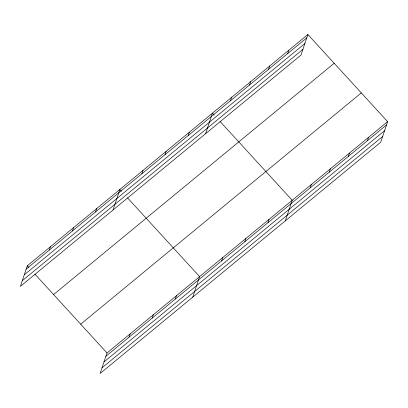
<?xml version="1.0" encoding="UTF-8"?>
<svg xmlns="http://www.w3.org/2000/svg" width="408" height="408" viewBox="0 0 408 408"><rect width="100%" height="100%" fill="white"/><g stroke="black" fill="none" stroke-linecap="round" stroke-linejoin="round"><path stroke-width="0.61" d="M307.872 34.512L27.275 265.807L20.4 286.355L300.997 55.055L307.872 34.512L387.6 121.645L380.725 142.193L100.128 373.488L107.003 352.945L387.6 121.645M49.307 250.058L50.424 246.728M72.456 230.979L73.573 227.644M95.605 211.895L96.722 208.565M112.996 210.023L119.87 189.48L121.569 191.337M141.902 173.731L143.019 170.396M165.056 154.647L166.168 151.317M188.205 135.568L189.317 132.233M129.04 337.197L130.152 333.861M205.591 133.696L212.466 113.149L214.164 115.005M152.189 318.113L153.301 314.782M230.433 100.756L231.55 97.425M175.338 299.033L176.45 295.698M249.512 85.027L250.629 81.697M268.591 69.299L269.708 65.968M192.724 297.162L199.599 276.619L127.51 197.829M287.676 53.57L288.788 50.24M221.636 260.87L222.748 257.535M244.785 241.786L245.897 238.451M267.934 222.702L269.05 219.371M285.325 220.835L292.199 200.287L220.106 121.497M310.162 187.894L311.279 184.559M329.241 172.166L330.358 168.83M348.325 156.437L349.437 153.102M367.404 140.709L368.521 137.374M26.158 269.142L306.755 37.842M24.261 274.824L304.853 43.523M22.302 280.673L302.894 49.373M53.586 294.566L334.183 63.266M80.692 324.192L361.289 92.891M105.886 356.281L386.483 124.981M103.989 361.957L384.586 130.662M102.031 367.812L382.627 136.512M27.275 265.807L28.973 267.663M34.915 274.156L107.003 352.945"/></g></svg>
